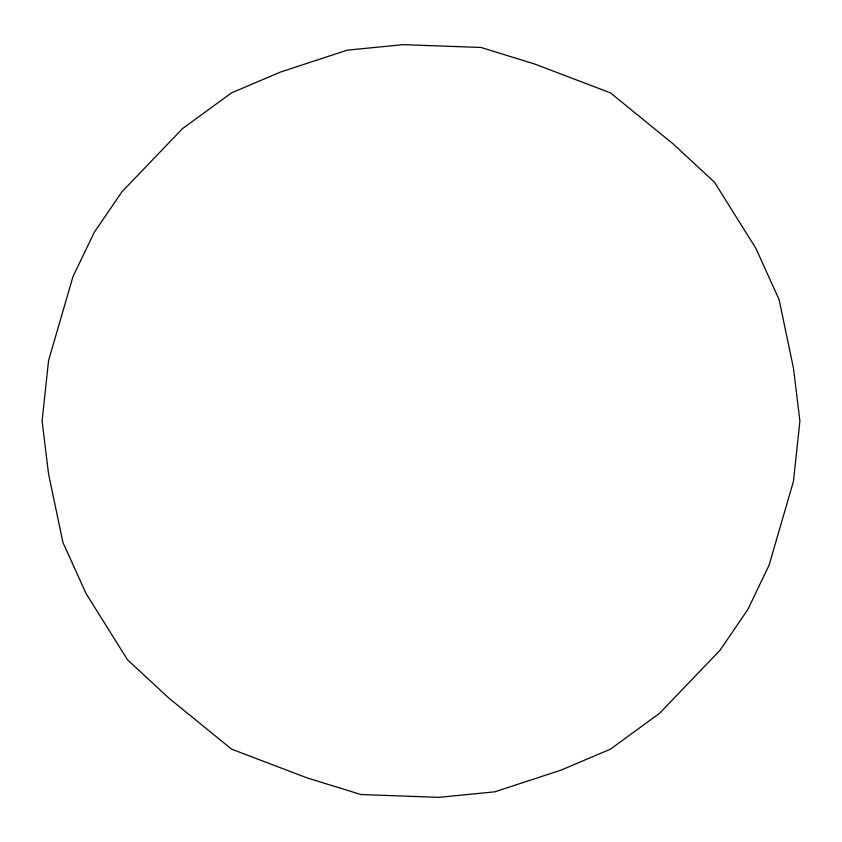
<?xml version="1.0" encoding="UTF-8"?>
<svg xmlns="http://www.w3.org/2000/svg" width="842" height="842" viewBox="0 0 842 842"><rect width="100%" height="100%" fill="white"/><g stroke="black" fill="none" stroke-linecap="round" stroke-linejoin="round"><path stroke-width="1.26" d="M48.552 360.65L42.1 421L48.552 473.888L62.918 542.395L86.094 593.631L127.531 659.781L168.663 697.923L231.55 749.138L307.351 777.987L360.944 794.532L438.945 797.353L494.907 791.806L561.414 769.988L610.45 749.138L659.486 713.374L720.005 650.256L747.749 609.65L769.041 565.319L793.448 481.35L799.9 421L793.448 368.112L779.082 299.605L755.906 248.369L714.469 182.219L673.337 144.077L610.45 92.862L534.649 64.013L481.056 47.468L403.055 44.647L347.093 50.194L280.586 72.012L231.55 92.862L182.514 128.626L121.995 191.744L94.251 232.35L72.959 276.681L48.552 360.65"/></g></svg>
